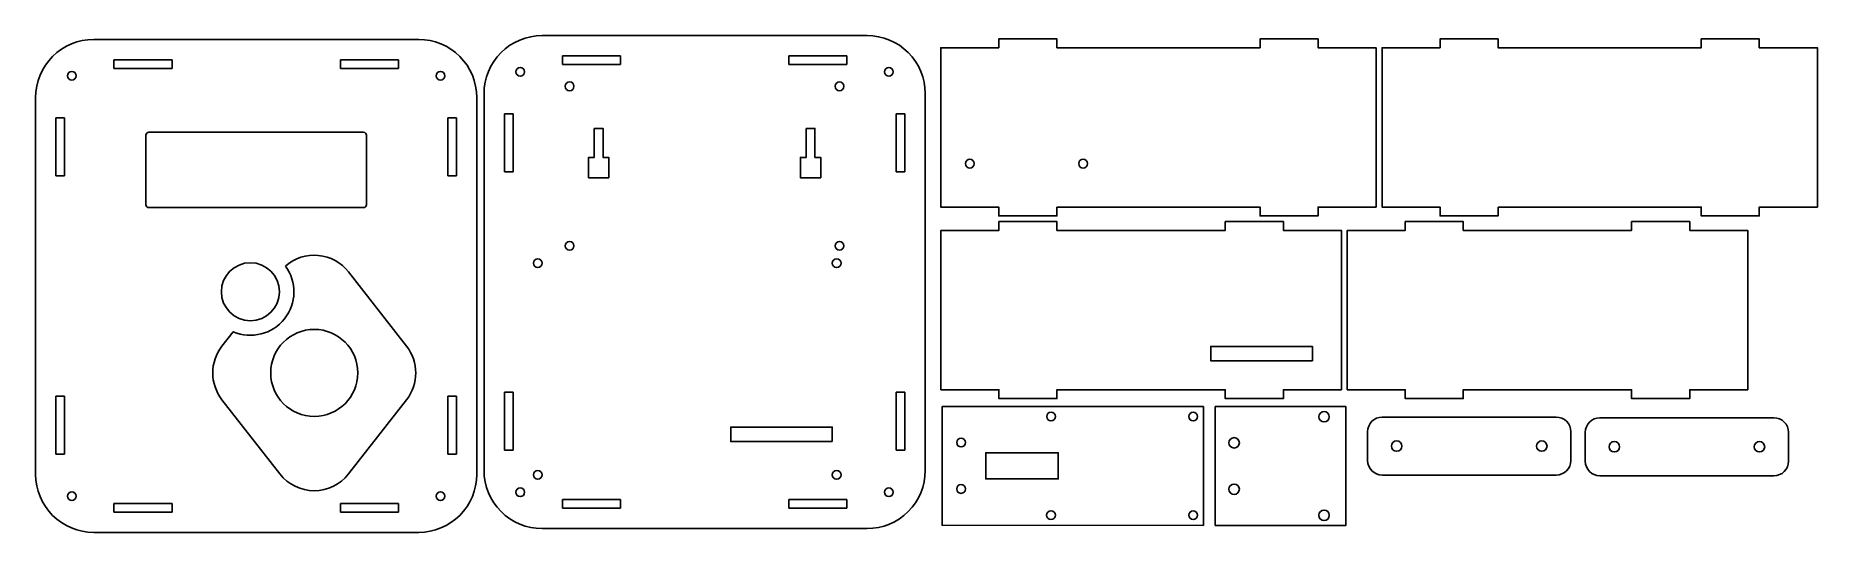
# Model space of a CAD drawing. Header units: millimetres. Extents: x -154 to 459, y -1 to 171.
import ezdxf

# ---------------------------------------------------------------- set-up
doc = ezdxf.new("R2010")
doc.units = ezdxf.units.MM

msp = doc.modelspace()

# ---------------------------------------------------------------- linework, layer by layer
for p, q in [((266.77, 166.64), (199.21, 166.64)), ((418.8, 166.64), (351.24, 166.64)), ((267.12, 111.64), (197.41, 111.64)), ((419.15, 111.64), (349.44, 111.64))]:
    msp.add_line(p, q)
for points in [[(-134.45, 169.47), (-22.45, 169.47, -0.414214), (-2.45, 149.47), (-2.45, 19.47, -0.414214), (-22.45, -0.53), (-134.45, -0.53, -0.414214), (-154.45, 19.47), (-154.45, 149.47, -0.414214)], [(20.04, 170.81), (132.04, 170.81, -0.414214), (152.04, 150.81), (152.04, 20.81, -0.414214), (132.04, 0.81), (20.04, 0.81, -0.414214), (0.04, 20.81), (0.04, 150.81, -0.414214)], [(-115.45, 137.47), (-41.45, 137.47, -0.414214), (-40.45, 136.47), (-40.45, 112.47, -0.414214), (-41.45, 111.47), (-115.45, 111.47, -0.414214), (-116.45, 112.47), (-116.45, 136.47, -0.414214)], [(-68.36, 91.34, -0.431596), (-46.62, 89.31), (-26.64, 63.69, -0.343881), (-26.64, 45.24), (-46.62, 19.63, -0.488227), (-70.28, 19.63), (-90.25, 45.24, -0.343881), (-90.25, 63.69), (-86.36, 68.68, 0.763771)], [(309.49, 19.24), (369.49, 19.24, 0.414214), (374.49, 24.24), (374.49, 34.24, 0.414214), (369.49, 39.24), (309.49, 39.24, 0.414214), (304.49, 34.24), (304.49, 24.24, 0.414214)], [(384.49, 19), (444.49, 19, 0.414214), (449.49, 24), (449.49, 34, 0.414214), (444.49, 39), (384.49, 39, 0.414214), (379.49, 34), (379.49, 24, 0.414214)]]:
    msp.add_lwpolyline(points, format="xyb", close=True)
for points in [[(197.41, 111.64), (197.41, 108.64), (177.41, 108.64), (177.41, 111.64), (157.41, 111.64), (157.41, 161.64), (157.41, 166.64), (177.41, 166.64), (177.41, 169.64), (197.41, 169.64), (197.41, 166.64), (199.21, 166.64)], [(266.77, 166.64), (267.41, 166.64), (267.41, 169.64), (287.41, 169.64), (287.41, 166.64), (307.41, 166.64), (307.41, 111.64), (287.41, 111.64), (287.41, 108.64), (267.41, 108.64), (267.41, 111.64), (267.12, 111.64)], [(349.44, 111.64), (349.44, 108.64), (329.44, 108.64), (329.44, 111.64), (309.44, 111.64), (309.44, 161.64), (309.44, 166.64), (329.44, 166.64), (329.44, 169.64), (349.44, 169.64), (349.44, 166.64), (351.24, 166.64)], [(418.8, 166.64), (419.44, 166.64), (419.44, 169.64), (439.44, 169.64), (439.44, 166.64), (459.44, 166.64), (459.44, 111.64), (439.44, 111.64), (439.44, 108.64), (419.44, 108.64), (419.44, 111.64), (419.15, 111.64)], [(-127.45, 159.47), (-127.45, 162.47)], [(-127.45, 162.47), (-107.45, 162.47)], [(-107.45, 159.47), (-107.45, 162.47)], [(-49.45, 159.47), (-49.45, 162.47)], [(-49.45, 162.47), (-29.45, 162.47)], [(-29.45, 159.47), (-29.45, 162.47)], [(27.04, 160.81), (27.04, 163.81)], [(27.04, 163.81), (47.04, 163.81)], [(47.04, 160.81), (27.04, 160.81)], [(47.04, 160.81), (47.04, 163.81)], [(105.04, 160.81), (105.04, 163.81)], [(105.04, 163.81), (125.04, 163.81)], [(125.04, 160.81), (105.04, 160.81)], [(125.04, 160.81), (125.04, 163.81)], [(-107.45, 159.47), (-127.45, 159.47)], [(-29.45, 159.47), (-49.45, 159.47)], [(-147.45, 142.47), (-144.45, 142.47)], [(-147.45, 122.47), (-147.45, 142.47)], [(-144.45, 142.47), (-144.45, 122.47)], [(-12.45, 142.47), (-9.45, 142.47)], [(-12.45, 122.47), (-12.45, 142.47)], [(-9.45, 142.47), (-9.45, 122.47)], [(7.04, 143.81), (10.04, 143.81)], [(7.04, 123.81), (7.04, 143.81)], [(10.04, 143.81), (10.04, 123.81)], [(142.04, 143.81), (145.04, 143.81)], [(142.04, 123.81), (142.04, 143.81)], [(145.04, 143.81), (145.04, 123.81)], [(7.04, 123.81), (10.04, 123.81)], [(142.04, 123.81), (145.04, 123.81)], [(-147.45, 122.47), (-144.45, 122.47)], [(-12.45, 122.47), (-9.45, 122.47)], [(250.44, 63.64), (285.44, 63.64)], [(-147.45, 46.47), (-144.45, 46.47)], [(-147.45, 26.47), (-147.45, 46.47)], [(-144.45, 46.47), (-144.45, 26.47)], [(-12.45, 46.47), (-9.45, 46.47)], [(-12.45, 26.47), (-12.45, 46.47)], [(-9.45, 46.47), (-9.45, 26.47)], [(7.04, 47.81), (10.04, 47.81)], [(7.04, 27.81), (7.04, 47.81)], [(10.04, 47.81), (10.04, 27.81)], [(142.04, 47.81), (145.04, 47.81)], [(142.04, 27.81), (142.04, 47.81)], [(145.04, 47.81), (145.04, 27.81)], [(-147.45, 26.47), (-144.45, 26.47)], [(-12.45, 26.47), (-9.45, 26.47)], [(7.04, 27.81), (10.04, 27.81)], [(142.04, 27.81), (145.04, 27.81)], [(-127.45, 9.47), (-107.45, 9.47)], [(-127.45, 6.47), (-127.45, 9.47)], [(-127.45, 6.47), (-107.45, 6.47)], [(-107.45, 6.47), (-107.45, 9.47)], [(-49.45, 9.47), (-29.45, 9.47)], [(-49.45, 6.47), (-49.45, 9.47)], [(-49.45, 6.47), (-29.45, 6.47)], [(-29.45, 6.47), (-29.45, 9.47)], [(27.04, 10.81), (47.04, 10.81)], [(27.04, 7.81), (27.04, 10.81)], [(27.04, 7.81), (47.04, 7.81)], [(47.04, 7.81), (47.04, 10.81)], [(105.04, 10.81), (125.04, 10.81)], [(105.04, 7.81), (105.04, 10.81)], [(105.04, 7.81), (125.04, 7.81)], [(125.04, 7.81), (125.04, 10.81)]]:
    msp.add_lwpolyline(points)
for points in [[(38.04, 138.81), (41.04, 138.81), (41.04, 128.81), (43.04, 128.81), (43.04, 121.81), (36.04, 121.81), (36.04, 128.81), (38.04, 128.81), (38.04, 138.81)], [(38.04, 138.81), (41.04, 138.81), (41.04, 138.81), (38.04, 138.81)], [(111.04, 138.81), (114.04, 138.81), (114.04, 128.81), (116.04, 128.81), (116.04, 121.81), (109.04, 121.81), (109.04, 128.81), (111.04, 128.81), (111.04, 138.81)], [(157.44, 48.64), (157.44, 103.64), (177.44, 103.64), (177.44, 106.64), (197.44, 106.64), (197.44, 103.64), (255.44, 103.64), (255.44, 106.64), (275.44, 106.64), (275.44, 103.64), (295.44, 103.64), (295.44, 53.64), (295.44, 48.64), (275.44, 48.64), (275.44, 45.64), (255.44, 45.64), (255.44, 48.64), (197.44, 48.64), (197.44, 45.64), (177.44, 45.64), (177.44, 48.64)], [(297.44, 48.64), (297.44, 103.64), (317.44, 103.64), (317.44, 106.64), (337.44, 106.64), (337.44, 103.64), (395.44, 103.64), (395.44, 106.64), (415.44, 106.64), (415.44, 103.64), (435.44, 103.64), (435.44, 53.64), (435.44, 48.64), (415.44, 48.64), (415.44, 45.64), (395.44, 45.64), (395.44, 48.64), (337.44, 48.64), (337.44, 45.64), (317.44, 45.64), (317.44, 48.64)], [(285.44, 58.64), (285.44, 63.64), (250.44, 63.64), (250.44, 58.64)], [(247.9, 42.9), (247.88, 1.9), (157.88, 1.94), (157.9, 42.94)], [(251.98, 42.86), (251.98, 1.86), (296.98, 1.86), (296.98, 42.86)], [(120.04, 30.81), (120.04, 35.81), (85.04, 35.81), (85.04, 30.81)], [(192.9, 26.92), (197.9, 26.92), (197.89, 17.92), (192.89, 17.92), (172.89, 17.93), (172.9, 26.93)]]:
    msp.add_lwpolyline(points, close=True)
for centre, radius in [((12.54, 158.31), 1.5), ((139.54, 158.31), 1.5), ((-141.95, 156.97), 1.5), ((-14.95, 156.97), 1.5), ((29.54, 153.31), 1.5), ((122.54, 153.31), 1.5), ((167.44, 126.64), 1.5), ((206.44, 126.64), 1.5), ((29.54, 98.31), 1.5), ((122.54, 98.31), 1.5), ((-80.45, 82.47), 10), ((18.54, 92.31), 1.5), ((121.54, 92.31), 1.5), ((-58.45, 54.47), 15), ((195.4, 39.42), 1.5), ((244.4, 39.4), 1.5), ((289.48, 39.36), 1.8), ((164.4, 30.44), 1.5), ((258.48, 30.36), 1.8), ((314.49, 29.24), 1.8), ((364.49, 29.24), 1.8), ((389.49, 29), 1.8), ((439.49, 29), 1.8), ((18.54, 19.31), 1.5), ((121.54, 19.31), 1.5), ((-141.95, 11.97), 1.5), ((-14.95, 11.97), 1.5), ((12.54, 13.31), 1.5), ((139.54, 13.31), 1.5), ((164.39, 14.44), 1.5), ((258.48, 14.36), 1.8), ((195.39, 5.42), 1.5), ((244.39, 5.4), 1.5), ((289.48, 5.36), 1.8)]:
    msp.add_circle(centre, radius)

doc.saveas('drawing.dxf')
